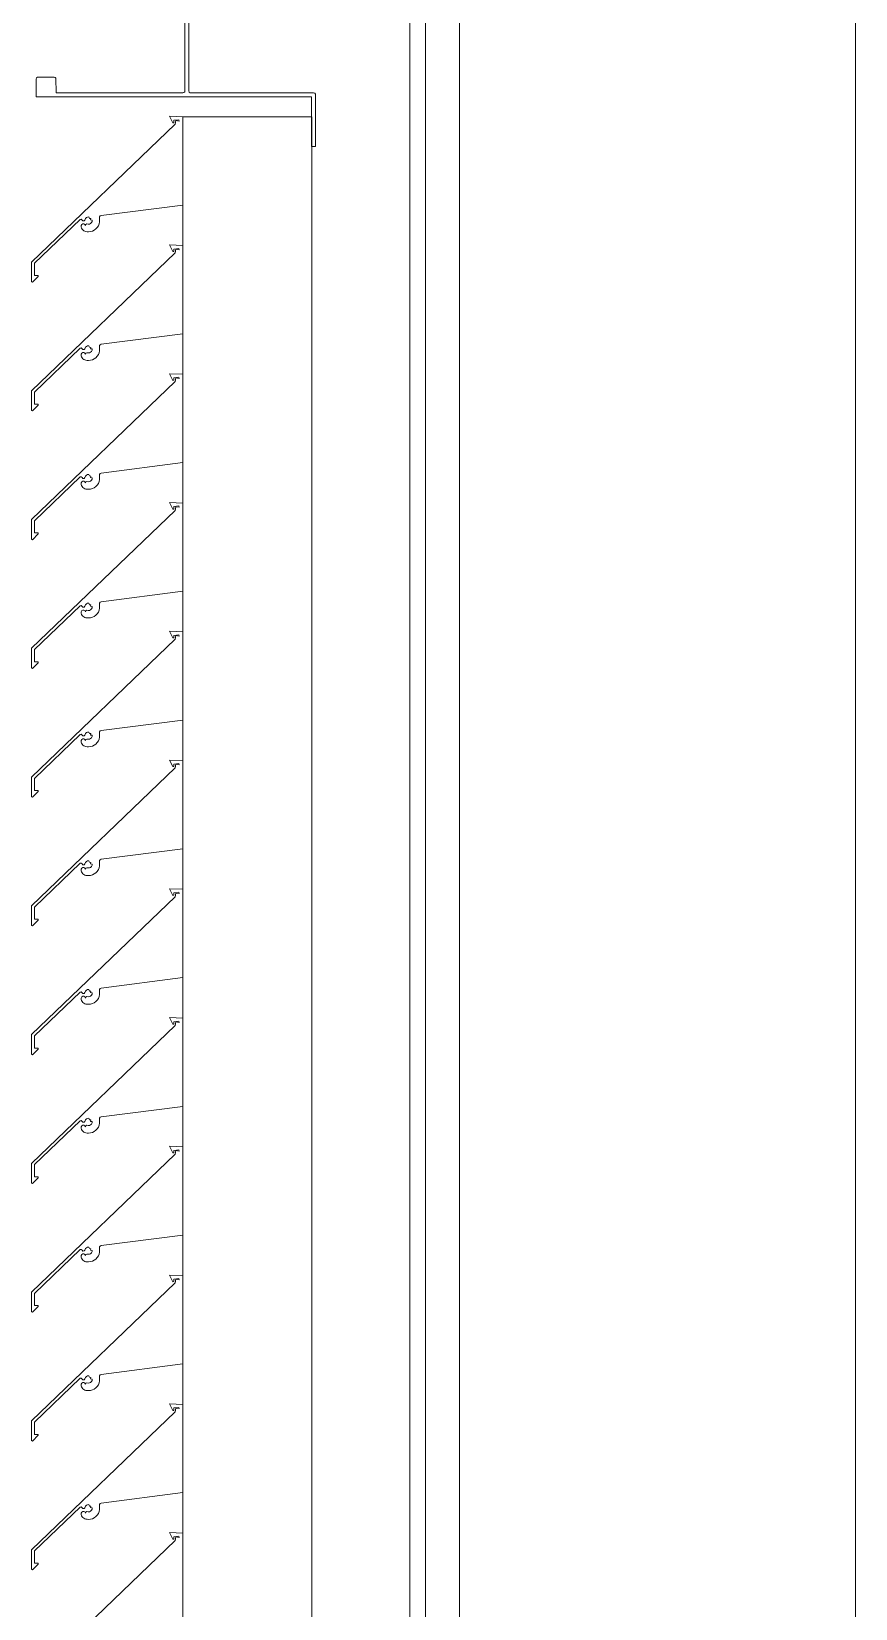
# Model space of a CAD drawing. Header units: millimetres. Extents: x -220592 to 404889, y -217665 to 38245.
# Drawn here: x 7742.18 to 7746.34, y -48050.48 to -48042.52 of the extents above; entities that cross this region are included whole.
import ezdxf

# ---------------------------------------------------------------- set-up
doc = ezdxf.new("R2010")
doc.units = ezdxf.units.MM
doc.linetypes.add('XKITLINE00', pattern=[0])
doc.layers.add('Part', color=7, linetype='Continuous', lineweight=0)

# ---------------------------------------------------------------- blocks, each defined once
blk = doc.blocks.new('*A15047')
at = {"layer": 'Part', "color": 7, "linetype": 'XKITLINE00', "lineweight": 0}
for p, q in [((8.69, 356.643483), (8.69, 102.780027)), ((6.69, 102.780027), (6.69, 273.099959))]:
    blk.add_line(p, q, dxfattribs=at)
blk = doc.blocks.new('*A15350')
at = {"layer": 'Part', "color": 7, "linetype": 'XKITLINE00', "lineweight": 0}
for p, q in [((6.439864, 181.65), (6.439864, 154.15)), ((6.519864, 154.15), (6.519864, 181.65))]:
    blk.add_line(p, q, dxfattribs=at)
blk = doc.blocks.new('*A15428')
at = {"layer": 'Part', "color": 7, "linetype": 'XKITLINE00', "lineweight": 0}
for p, q in [((5.294582, 167.26533), (5.227201, 167.26794)), ((5.227201, 167.26794), (5.242736, 167.234453)), ((5.247859, 167.234865), (5.247988, 167.247056)), ((5.247988, 167.247056), (5.272971, 167.250196)), ((5.257991, 167.246527), (5.255094, 167.227984)), ((5.275007, 167.243623), (5.257991, 167.246527)), ((5.272971, 167.250196), (5.275007, 167.243623)), ((5.255094, 167.227984), (4.529972, 166.531738)), ((5.242736, 167.234453), (5.247859, 167.234865)), ((4.875813, 166.764428), (4.880888, 166.766618)), ((4.880888, 166.766618), (5.294696, 166.819622)), ((4.545007, 166.525371), (4.776023, 166.746774)), ((4.776023, 166.746774), (4.781182, 166.747866)), ((4.78333, 166.721956), (4.78069, 166.716482)), ((4.78069, 166.716482), (4.781186, 166.708712)), ((4.781182, 166.747866), (4.784837, 166.743239)), ((4.781186, 166.708712), (4.782921, 166.703216)), ((4.782921, 166.703216), (4.785675, 166.698153)), ((4.788474, 166.725193), (4.78333, 166.721956)), ((4.784837, 166.743239), (4.789301, 166.739385)), ((4.785675, 166.698153), (4.789347, 166.69371)), ((4.794552, 166.725205), (4.788474, 166.725193)), ((4.789301, 166.739385), (4.795195, 166.739591)), ((4.789347, 166.69371), (4.7938, 166.690052)), ((4.7938, 166.690052), (4.79887, 166.687312)), ((4.799708, 166.721987), (4.794552, 166.725205)), ((4.795195, 166.739591), (4.799378, 166.743748)), ((4.79887, 166.687312), (4.804371, 166.685593)), ((4.799378, 166.743748), (4.802492, 166.751322)), ((4.80265, 166.716515), (4.799708, 166.721987)), ((4.802492, 166.751322), (4.807159, 166.756108)), ((4.80468, 166.721496), (4.80265, 166.716515)), ((4.809491, 166.723903), (4.80468, 166.721496)), ((4.807159, 166.756108), (4.813235, 166.758898)), ((4.815409, 166.722998), (4.809491, 166.723903)), ((4.813235, 166.758898), (4.819907, 166.75932)), ((4.821909, 166.723342), (4.815409, 166.722998)), ((4.819907, 166.75932), (4.822229, 166.75193)), ((4.827877, 166.72594), (4.821909, 166.723342)), ((4.822229, 166.75193), (4.829394, 166.750986)), ((4.827111, 166.685644), (4.837012, 166.688267)), ((4.832559, 166.730462), (4.827877, 166.72594)), ((4.829394, 166.750986), (4.828225, 166.743926)), ((4.828225, 166.743926), (4.83593, 166.74282)), ((4.835361, 166.736336), (4.832559, 166.730462)), ((4.83593, 166.74282), (4.835361, 166.736336)), ((4.837012, 166.688267), (4.846275, 166.69264)), ((4.846275, 166.69264), (4.854591, 166.698618)), ((4.854591, 166.698618), (4.861687, 166.706005)), ((4.861687, 166.706005), (4.867327, 166.714555)), ((4.867327, 166.714555), (4.871325, 166.723985)), ((4.871325, 166.723985), (4.873548, 166.733984)), ((4.872437, 166.754354), (4.872676, 166.759876)), ((4.873923, 166.74422), (4.872437, 166.754354)), ((4.872676, 166.759876), (4.875813, 166.764428)), ((4.873548, 166.733984), (4.873923, 166.74422)), ((4.804371, 166.685593), (4.810099, 166.684957)), ((4.810099, 166.684957), (4.816898, 166.684859)), ((4.816898, 166.684859), (4.827111, 166.685644)), ((4.529972, 166.531738), (4.530525, 166.432587)), ((4.535206, 166.430119), (4.563855, 166.459007)), ((4.54535, 166.464025), (4.545007, 166.525371)), ((4.56277, 166.463928), (4.54535, 166.464025)), ((4.563855, 166.459007), (4.56277, 166.463928)), ((4.530525, 166.432587), (4.535206, 166.430119))]:
    blk.add_line(p, q, dxfattribs=at)
blk = doc.blocks.new('*A15429')
at = {"layer": 'Part', "color": 7, "linetype": 'XKITLINE00', "lineweight": 0}
for p, q in [((5.944368, 168.365225), (5.944412, 168.615225)), ((5.944412, 168.615225), (5.964412, 168.615222)), ((5.964412, 168.615222), (5.964367, 168.355222)), ((4.555113, 168.271641), (4.554368, 168.365468)), ((4.554368, 168.365468), (5.944368, 168.365225)), ((4.654365, 168.34545), (4.654353, 168.27545)), ((5.298192, 168.344577), (4.654365, 168.34545)), ((5.302679, 168.340893), (5.298192, 168.344577)), ((5.304363, 168.335337), (5.302679, 168.340893)), ((5.303437, 167.39151), (5.304363, 168.335337)), ((5.324363, 168.335333), (5.324199, 167.395333)), ((5.325125, 168.33916), (5.324363, 168.335333)), ((5.328809, 168.343647), (5.325125, 168.33916)), ((5.334365, 168.345332), (5.328809, 168.343647)), ((5.958192, 168.345984), (5.334365, 168.345332)), ((5.96268, 168.349666), (5.958192, 168.345984)), ((5.964367, 168.355222), (5.96268, 168.349666)), ((4.558796, 168.267152), (4.555113, 168.271641)), ((4.564351, 168.265466), (4.558796, 168.267152)), ((4.648178, 168.266213), (4.564351, 168.265466)), ((4.652666, 168.269895), (4.648178, 168.266213)), ((4.654353, 168.27545), (4.652666, 168.269895)), ((4.554194, 167.365468), (4.55421, 167.455468)), ((4.55421, 167.455468), (4.555896, 167.461023)), ((4.555896, 167.461023), (4.560384, 167.464706)), ((4.560384, 167.464706), (4.644211, 167.465452)), ((4.644211, 167.465452), (4.649767, 167.463766)), ((4.649767, 167.463766), (4.653449, 167.459277)), ((4.653449, 167.459277), (4.654197, 167.38545)), ((5.944194, 167.365225), (4.554194, 167.365468)), ((4.654197, 167.38545), (5.294197, 167.385339)), ((5.294197, 167.385339), (5.299753, 167.387023)), ((5.299753, 167.387023), (5.303437, 167.39151)), ((5.324199, 167.395333), (5.325883, 167.389777)), ((5.325883, 167.389777), (5.330371, 167.386094)), ((5.330371, 167.386094), (5.954197, 167.385223)), ((5.94415, 167.115225), (5.944194, 167.365225)), ((5.954197, 167.385223), (5.959753, 167.383537)), ((5.959753, 167.383537), (5.963435, 167.379049)), ((5.963435, 167.379049), (5.96415, 167.115222)), ((5.96415, 167.115222), (5.94415, 167.115225))]:
    blk.add_line(p, q, dxfattribs=at)
blk = doc.blocks.new('*A15433')
at = {"layer": 'Part', "color": 7, "linetype": 'XKITLINE00', "lineweight": 0}
for p, q in [((5.294696, 167.26533), (5.944696, 167.26533)), ((5.294696, 167.26533), (5.294696, 153.465444)), ((5.944696, 167.26533), (5.944696, 153.465444)), ((5.294696, 153.465444), (5.944696, 153.465444))]:
    blk.add_line(p, q, dxfattribs=at)
blk = doc.blocks.new('*A15434')
at = {"layer": 'Part', "color": 7, "linetype": 'XKITLINE00', "lineweight": 0}
for p, q in [((5.294696, 166.615326), (5.227201, 166.61794)), ((5.227201, 166.61794), (5.242736, 166.584453)), ((5.255094, 166.577984), (4.529972, 165.881738)), ((5.242736, 166.584453), (5.247859, 166.584865)), ((5.247859, 166.584865), (5.247988, 166.597056)), ((5.247988, 166.597056), (5.272971, 166.600196)), ((5.257991, 166.596527), (5.255094, 166.577984)), ((5.275007, 166.593623), (5.257991, 166.596527)), ((5.272971, 166.600196), (5.275007, 166.593623)), ((4.880888, 166.116618), (5.294696, 166.169622)), ((4.545007, 165.875371), (4.776023, 166.096774)), ((4.776023, 166.096774), (4.781182, 166.097866)), ((4.78333, 166.071956), (4.78069, 166.066482)), ((4.78069, 166.066482), (4.781186, 166.058712)), ((4.781182, 166.097866), (4.784837, 166.093239)), ((4.781186, 166.058712), (4.782921, 166.053216)), ((4.782921, 166.053216), (4.785675, 166.048153)), ((4.788474, 166.075193), (4.78333, 166.071956)), ((4.784837, 166.093239), (4.789301, 166.089385)), ((4.794552, 166.075205), (4.788474, 166.075193)), ((4.789301, 166.089385), (4.795195, 166.089591)), ((4.799708, 166.071987), (4.794552, 166.075205)), ((4.795195, 166.089591), (4.799378, 166.093748)), ((4.799378, 166.093748), (4.802492, 166.101322)), ((4.80265, 166.066515), (4.799708, 166.071987)), ((4.802492, 166.101322), (4.807159, 166.106108)), ((4.80468, 166.071496), (4.80265, 166.066515)), ((4.809491, 166.073903), (4.80468, 166.071496)), ((4.807159, 166.106108), (4.813235, 166.108898)), ((4.815409, 166.072998), (4.809491, 166.073903)), ((4.813235, 166.108898), (4.819907, 166.10932)), ((4.821909, 166.073342), (4.815409, 166.072998)), ((4.819907, 166.10932), (4.822229, 166.10193)), ((4.827877, 166.07594), (4.821909, 166.073342)), ((4.822229, 166.10193), (4.829394, 166.100986)), ((4.832559, 166.080462), (4.827877, 166.07594)), ((4.829394, 166.100986), (4.828225, 166.093926)), ((4.828225, 166.093926), (4.83593, 166.09282)), ((4.835361, 166.086336), (4.832559, 166.080462)), ((4.83593, 166.09282), (4.835361, 166.086336)), ((4.854591, 166.048618), (4.861687, 166.056005)), ((4.861687, 166.056005), (4.867327, 166.064555)), ((4.867327, 166.064555), (4.871325, 166.073985)), ((4.871325, 166.073985), (4.873548, 166.083984)), ((4.872437, 166.104354), (4.872676, 166.109876)), ((4.873923, 166.09422), (4.872437, 166.104354)), ((4.872676, 166.109876), (4.875813, 166.114428)), ((4.873548, 166.083984), (4.873923, 166.09422)), ((4.875813, 166.114428), (4.880888, 166.116618)), ((4.785675, 166.048153), (4.789347, 166.04371)), ((4.789347, 166.04371), (4.7938, 166.040052)), ((4.7938, 166.040052), (4.79887, 166.037312)), ((4.79887, 166.037312), (4.804371, 166.035593)), ((4.804371, 166.035593), (4.810099, 166.034957)), ((4.810099, 166.034957), (4.816898, 166.034859)), ((4.816898, 166.034859), (4.827111, 166.035644)), ((4.827111, 166.035644), (4.837012, 166.038267)), ((4.837012, 166.038267), (4.846275, 166.04264)), ((4.846275, 166.04264), (4.854591, 166.048618)), ((4.529972, 165.881738), (4.530525, 165.782587)), ((4.54535, 165.814025), (4.545007, 165.875371)), ((4.56277, 165.813928), (4.54535, 165.814025)), ((4.563855, 165.809007), (4.56277, 165.813928)), ((4.530525, 165.782587), (4.535206, 165.780119)), ((4.535206, 165.780119), (4.563855, 165.809007))]:
    blk.add_line(p, q, dxfattribs=at)
blk = doc.blocks.new('*A15435')
at = {"layer": 'Part', "color": 7, "linetype": 'XKITLINE00', "lineweight": 0}
for p, q in [((5.255094, 165.927984), (4.529972, 165.231738)), ((5.294696, 165.965326), (5.227201, 165.96794)), ((5.227201, 165.96794), (5.242736, 165.934453)), ((5.242736, 165.934453), (5.247859, 165.934865)), ((5.247859, 165.934865), (5.247988, 165.947056)), ((5.247988, 165.947056), (5.272971, 165.950196)), ((5.257991, 165.946527), (5.255094, 165.927984)), ((5.275007, 165.943623), (5.257991, 165.946527)), ((5.272971, 165.950196), (5.275007, 165.943623)), ((4.880888, 165.466618), (5.294696, 165.519622)), ((4.545007, 165.225371), (4.776023, 165.446774)), ((4.776023, 165.446774), (4.781182, 165.447866)), ((4.78333, 165.421956), (4.78069, 165.416482)), ((4.78069, 165.416482), (4.781186, 165.408712)), ((4.781182, 165.447866), (4.784837, 165.443239)), ((4.788474, 165.425193), (4.78333, 165.421956)), ((4.784837, 165.443239), (4.789301, 165.439385)), ((4.794552, 165.425205), (4.788474, 165.425193)), ((4.789301, 165.439385), (4.795195, 165.439591)), ((4.799708, 165.421987), (4.794552, 165.425205)), ((4.795195, 165.439591), (4.799378, 165.443748)), ((4.799378, 165.443748), (4.802492, 165.451322)), ((4.80265, 165.416515), (4.799708, 165.421987)), ((4.802492, 165.451322), (4.807159, 165.456108)), ((4.80468, 165.421496), (4.80265, 165.416515)), ((4.809491, 165.423903), (4.80468, 165.421496)), ((4.807159, 165.456108), (4.813235, 165.458898)), ((4.815409, 165.422998), (4.809491, 165.423903)), ((4.813235, 165.458898), (4.819907, 165.45932)), ((4.821909, 165.423342), (4.815409, 165.422998)), ((4.819907, 165.45932), (4.822229, 165.45193)), ((4.827877, 165.42594), (4.821909, 165.423342)), ((4.822229, 165.45193), (4.829394, 165.450986)), ((4.832559, 165.430462), (4.827877, 165.42594)), ((4.829394, 165.450986), (4.828225, 165.443926)), ((4.828225, 165.443926), (4.83593, 165.44282)), ((4.835361, 165.436336), (4.832559, 165.430462)), ((4.83593, 165.44282), (4.835361, 165.436336)), ((4.861687, 165.406005), (4.867327, 165.414555)), ((4.867327, 165.414555), (4.871325, 165.423985)), ((4.871325, 165.423985), (4.873548, 165.433984)), ((4.872437, 165.454354), (4.872676, 165.459876)), ((4.873923, 165.44422), (4.872437, 165.454354)), ((4.872676, 165.459876), (4.875813, 165.464428)), ((4.873548, 165.433984), (4.873923, 165.44422)), ((4.875813, 165.464428), (4.880888, 165.466618)), ((4.781186, 165.408712), (4.782921, 165.403216)), ((4.782921, 165.403216), (4.785675, 165.398153)), ((4.785675, 165.398153), (4.789347, 165.39371)), ((4.789347, 165.39371), (4.7938, 165.390052)), ((4.7938, 165.390052), (4.79887, 165.387312)), ((4.79887, 165.387312), (4.804371, 165.385593)), ((4.804371, 165.385593), (4.810099, 165.384957)), ((4.810099, 165.384957), (4.816898, 165.384859)), ((4.816898, 165.384859), (4.827111, 165.385644)), ((4.827111, 165.385644), (4.837012, 165.388267)), ((4.837012, 165.388267), (4.846275, 165.39264)), ((4.846275, 165.39264), (4.854591, 165.398618)), ((4.854591, 165.398618), (4.861687, 165.406005)), ((4.529972, 165.231738), (4.530525, 165.132587)), ((4.54535, 165.164025), (4.545007, 165.225371)), ((4.530525, 165.132587), (4.535206, 165.130119)), ((4.535206, 165.130119), (4.563855, 165.159007)), ((4.56277, 165.163928), (4.54535, 165.164025)), ((4.563855, 165.159007), (4.56277, 165.163928))]:
    blk.add_line(p, q, dxfattribs=at)
blk = doc.blocks.new('*A15436')
at = {"layer": 'Part', "color": 7, "linetype": 'XKITLINE00', "lineweight": 0}
for p, q in [((5.255094, 165.277984), (4.529972, 164.581738)), ((5.294696, 165.315326), (5.227201, 165.31794)), ((5.227201, 165.31794), (5.242736, 165.284453)), ((5.242736, 165.284453), (5.247859, 165.284865)), ((5.247859, 165.284865), (5.247988, 165.297056)), ((5.247988, 165.297056), (5.272971, 165.300196)), ((5.257991, 165.296527), (5.255094, 165.277984)), ((5.275007, 165.293623), (5.257991, 165.296527)), ((5.272971, 165.300196), (5.275007, 165.293623)), ((4.880888, 164.816618), (5.294696, 164.869622)), ((4.545007, 164.575371), (4.776023, 164.796774)), ((4.776023, 164.796774), (4.781182, 164.797866)), ((4.781182, 164.797866), (4.784837, 164.793239)), ((4.784837, 164.793239), (4.789301, 164.789385)), ((4.789301, 164.789385), (4.795195, 164.789591)), ((4.795195, 164.789591), (4.799378, 164.793748)), ((4.799378, 164.793748), (4.802492, 164.801322)), ((4.802492, 164.801322), (4.807159, 164.806108)), ((4.807159, 164.806108), (4.813235, 164.808898)), ((4.813235, 164.808898), (4.819907, 164.80932)), ((4.819907, 164.80932), (4.822229, 164.80193)), ((4.822229, 164.80193), (4.829394, 164.800986)), ((4.832559, 164.780462), (4.827877, 164.77594)), ((4.829394, 164.800986), (4.828225, 164.793926)), ((4.828225, 164.793926), (4.83593, 164.79282)), ((4.835361, 164.786336), (4.832559, 164.780462)), ((4.83593, 164.79282), (4.835361, 164.786336)), ((4.871325, 164.773985), (4.873548, 164.783984)), ((4.872437, 164.804354), (4.872676, 164.809876)), ((4.873923, 164.79422), (4.872437, 164.804354)), ((4.872676, 164.809876), (4.875813, 164.814428)), ((4.873548, 164.783984), (4.873923, 164.79422)), ((4.875813, 164.814428), (4.880888, 164.816618)), ((4.78333, 164.771956), (4.78069, 164.766482)), ((4.78069, 164.766482), (4.781186, 164.758712)), ((4.781186, 164.758712), (4.782921, 164.753216)), ((4.782921, 164.753216), (4.785675, 164.748153)), ((4.788474, 164.775193), (4.78333, 164.771956)), ((4.785675, 164.748153), (4.789347, 164.74371)), ((4.794552, 164.775205), (4.788474, 164.775193)), ((4.789347, 164.74371), (4.7938, 164.740052)), ((4.7938, 164.740052), (4.79887, 164.737312)), ((4.799708, 164.771987), (4.794552, 164.775205)), ((4.79887, 164.737312), (4.804371, 164.735593)), ((4.80265, 164.766515), (4.799708, 164.771987)), ((4.80468, 164.771496), (4.80265, 164.766515)), ((4.804371, 164.735593), (4.810099, 164.734957)), ((4.809491, 164.773903), (4.80468, 164.771496)), ((4.815409, 164.772998), (4.809491, 164.773903)), ((4.810099, 164.734957), (4.816898, 164.734859)), ((4.821909, 164.773342), (4.815409, 164.772998)), ((4.816898, 164.734859), (4.827111, 164.735644)), ((4.827877, 164.77594), (4.821909, 164.773342)), ((4.827111, 164.735644), (4.837012, 164.738267)), ((4.837012, 164.738267), (4.846275, 164.74264)), ((4.846275, 164.74264), (4.854591, 164.748618)), ((4.854591, 164.748618), (4.861687, 164.756005)), ((4.861687, 164.756005), (4.867327, 164.764555)), ((4.867327, 164.764555), (4.871325, 164.773985)), ((4.529972, 164.581738), (4.530525, 164.482587)), ((4.54535, 164.514025), (4.545007, 164.575371)), ((4.530525, 164.482587), (4.535206, 164.480119)), ((4.535206, 164.480119), (4.563855, 164.509007)), ((4.56277, 164.513928), (4.54535, 164.514025)), ((4.563855, 164.509007), (4.56277, 164.513928))]:
    blk.add_line(p, q, dxfattribs=at)
blk = doc.blocks.new('*A15437')
at = {"layer": 'Part', "color": 7, "linetype": 'XKITLINE00', "lineweight": 0}
for p, q in [((5.255094, 164.627984), (4.529972, 163.931738)), ((5.294696, 164.665326), (5.227201, 164.66794)), ((5.227201, 164.66794), (5.242736, 164.634453)), ((5.242736, 164.634453), (5.247859, 164.634865)), ((5.247859, 164.634865), (5.247988, 164.647056)), ((5.247988, 164.647056), (5.272971, 164.650196)), ((5.257991, 164.646527), (5.255094, 164.627984)), ((5.275007, 164.643623), (5.257991, 164.646527)), ((5.272971, 164.650196), (5.275007, 164.643623)), ((4.880888, 164.166618), (5.294696, 164.219622)), ((4.545007, 163.925371), (4.776023, 164.146774)), ((4.776023, 164.146774), (4.781182, 164.147866)), ((4.781182, 164.147866), (4.784837, 164.143239)), ((4.784837, 164.143239), (4.789301, 164.139385)), ((4.789301, 164.139385), (4.795195, 164.139591)), ((4.795195, 164.139591), (4.799378, 164.143748)), ((4.799378, 164.143748), (4.802492, 164.151322)), ((4.802492, 164.151322), (4.807159, 164.156108)), ((4.807159, 164.156108), (4.813235, 164.158898)), ((4.813235, 164.158898), (4.819907, 164.15932)), ((4.819907, 164.15932), (4.822229, 164.15193)), ((4.822229, 164.15193), (4.829394, 164.150986)), ((4.829394, 164.150986), (4.828225, 164.143926)), ((4.828225, 164.143926), (4.83593, 164.14282)), ((4.83593, 164.14282), (4.835361, 164.136336)), ((4.872437, 164.154354), (4.872676, 164.159876)), ((4.873923, 164.14422), (4.872437, 164.154354)), ((4.872676, 164.159876), (4.875813, 164.164428)), ((4.873548, 164.133984), (4.873923, 164.14422)), ((4.875813, 164.164428), (4.880888, 164.166618)), ((4.78333, 164.121956), (4.78069, 164.116482)), ((4.78069, 164.116482), (4.781186, 164.108712)), ((4.781186, 164.108712), (4.782921, 164.103216)), ((4.782921, 164.103216), (4.785675, 164.098153)), ((4.788474, 164.125193), (4.78333, 164.121956)), ((4.785675, 164.098153), (4.789347, 164.09371)), ((4.794552, 164.125205), (4.788474, 164.125193)), ((4.789347, 164.09371), (4.7938, 164.090052)), ((4.7938, 164.090052), (4.79887, 164.087312)), ((4.799708, 164.121987), (4.794552, 164.125205)), ((4.79887, 164.087312), (4.804371, 164.085593)), ((4.80265, 164.116515), (4.799708, 164.121987)), ((4.80468, 164.121496), (4.80265, 164.116515)), ((4.804371, 164.085593), (4.810099, 164.084957)), ((4.809491, 164.123903), (4.80468, 164.121496)), ((4.815409, 164.122998), (4.809491, 164.123903)), ((4.810099, 164.084957), (4.816898, 164.084859)), ((4.821909, 164.123342), (4.815409, 164.122998)), ((4.816898, 164.084859), (4.827111, 164.085644)), ((4.827877, 164.12594), (4.821909, 164.123342)), ((4.827111, 164.085644), (4.837012, 164.088267)), ((4.832559, 164.130462), (4.827877, 164.12594)), ((4.835361, 164.136336), (4.832559, 164.130462)), ((4.837012, 164.088267), (4.846275, 164.09264)), ((4.846275, 164.09264), (4.854591, 164.098618)), ((4.854591, 164.098618), (4.861687, 164.106005)), ((4.861687, 164.106005), (4.867327, 164.114555)), ((4.867327, 164.114555), (4.871325, 164.123985)), ((4.871325, 164.123985), (4.873548, 164.133984)), ((4.529972, 163.931738), (4.530525, 163.832587)), ((4.54535, 163.864025), (4.545007, 163.925371)), ((4.530525, 163.832587), (4.535206, 163.830119)), ((4.535206, 163.830119), (4.563855, 163.859007)), ((4.56277, 163.863928), (4.54535, 163.864025)), ((4.563855, 163.859007), (4.56277, 163.863928))]:
    blk.add_line(p, q, dxfattribs=at)
blk = doc.blocks.new('*A15438')
at = {"layer": 'Part', "color": 7, "linetype": 'XKITLINE00', "lineweight": 0}
for p, q in [((5.294696, 164.015326), (5.227201, 164.01794)), ((5.227201, 164.01794), (5.242736, 163.984453)), ((5.242736, 163.984453), (5.247859, 163.984865)), ((5.247859, 163.984865), (5.247988, 163.997056)), ((5.247988, 163.997056), (5.272971, 164.000196)), ((5.257991, 163.996527), (5.255094, 163.977984)), ((5.275007, 163.993623), (5.257991, 163.996527)), ((5.272971, 164.000196), (5.275007, 163.993623)), ((5.255094, 163.977984), (4.529972, 163.281738)), ((4.802492, 163.501322), (4.807159, 163.506108)), ((4.807159, 163.506108), (4.813235, 163.508898)), ((4.813235, 163.508898), (4.819907, 163.50932)), ((4.819907, 163.50932), (4.822229, 163.50193)), ((4.872437, 163.504354), (4.872676, 163.509876)), ((4.873923, 163.49422), (4.872437, 163.504354)), ((4.872676, 163.509876), (4.875813, 163.514428)), ((4.875813, 163.514428), (4.880888, 163.516618)), ((4.880888, 163.516618), (5.294696, 163.569622)), ((4.545007, 163.275371), (4.776023, 163.496774)), ((4.776023, 163.496774), (4.781182, 163.497866)), ((4.78333, 163.471956), (4.78069, 163.466482)), ((4.78069, 163.466482), (4.781186, 163.458712)), ((4.781182, 163.497866), (4.784837, 163.493239)), ((4.781186, 163.458712), (4.782921, 163.453216)), ((4.782921, 163.453216), (4.785675, 163.448153)), ((4.788474, 163.475193), (4.78333, 163.471956)), ((4.784837, 163.493239), (4.789301, 163.489385)), ((4.785675, 163.448153), (4.789347, 163.44371)), ((4.794552, 163.475205), (4.788474, 163.475193)), ((4.789301, 163.489385), (4.795195, 163.489591)), ((4.789347, 163.44371), (4.7938, 163.440052)), ((4.7938, 163.440052), (4.79887, 163.437312)), ((4.799708, 163.471987), (4.794552, 163.475205)), ((4.795195, 163.489591), (4.799378, 163.493748)), ((4.79887, 163.437312), (4.804371, 163.435593)), ((4.799378, 163.493748), (4.802492, 163.501322)), ((4.80265, 163.466515), (4.799708, 163.471987)), ((4.80468, 163.471496), (4.80265, 163.466515)), ((4.804371, 163.435593), (4.810099, 163.434957)), ((4.809491, 163.473903), (4.80468, 163.471496)), ((4.815409, 163.472998), (4.809491, 163.473903)), ((4.810099, 163.434957), (4.816898, 163.434859)), ((4.821909, 163.473342), (4.815409, 163.472998)), ((4.816898, 163.434859), (4.827111, 163.435644)), ((4.827877, 163.47594), (4.821909, 163.473342)), ((4.822229, 163.50193), (4.829394, 163.500986)), ((4.827111, 163.435644), (4.837012, 163.438267)), ((4.832559, 163.480462), (4.827877, 163.47594)), ((4.829394, 163.500986), (4.828225, 163.493926)), ((4.828225, 163.493926), (4.83593, 163.49282)), ((4.835361, 163.486336), (4.832559, 163.480462)), ((4.83593, 163.49282), (4.835361, 163.486336)), ((4.837012, 163.438267), (4.846275, 163.44264)), ((4.846275, 163.44264), (4.854591, 163.448618)), ((4.854591, 163.448618), (4.861687, 163.456005)), ((4.861687, 163.456005), (4.867327, 163.464555)), ((4.867327, 163.464555), (4.871325, 163.473985)), ((4.871325, 163.473985), (4.873548, 163.483984)), ((4.873548, 163.483984), (4.873923, 163.49422)), ((4.529972, 163.281738), (4.530525, 163.182587)), ((4.54535, 163.214025), (4.545007, 163.275371)), ((4.535206, 163.180119), (4.563855, 163.209007)), ((4.56277, 163.213928), (4.54535, 163.214025)), ((4.563855, 163.209007), (4.56277, 163.213928)), ((4.530525, 163.182587), (4.535206, 163.180119))]:
    blk.add_line(p, q, dxfattribs=at)
blk = doc.blocks.new('*A15439')
at = {"layer": 'Part', "color": 7, "linetype": 'XKITLINE00', "lineweight": 0}
for p, q in [((5.294696, 163.365326), (5.227201, 163.36794)), ((5.227201, 163.36794), (5.242736, 163.334453)), ((5.247859, 163.334865), (5.247988, 163.347056)), ((5.247988, 163.347056), (5.272971, 163.350196)), ((5.257991, 163.346527), (5.255094, 163.327984)), ((5.275007, 163.343623), (5.257991, 163.346527)), ((5.272971, 163.350196), (5.275007, 163.343623)), ((5.255094, 163.327984), (4.529972, 162.631738)), ((5.242736, 163.334453), (5.247859, 163.334865)), ((4.875813, 162.864428), (4.880888, 162.866618)), ((4.880888, 162.866618), (5.294696, 162.919622)), ((4.545007, 162.625371), (4.776023, 162.846774)), ((4.776023, 162.846774), (4.781182, 162.847866)), ((4.78333, 162.821956), (4.78069, 162.816482)), ((4.78069, 162.816482), (4.781186, 162.808712)), ((4.781182, 162.847866), (4.784837, 162.843239)), ((4.781186, 162.808712), (4.782921, 162.803216)), ((4.782921, 162.803216), (4.785675, 162.798153)), ((4.788474, 162.825193), (4.78333, 162.821956)), ((4.784837, 162.843239), (4.789301, 162.839385)), ((4.785675, 162.798153), (4.789347, 162.79371)), ((4.794552, 162.825205), (4.788474, 162.825193)), ((4.789301, 162.839385), (4.795195, 162.839591)), ((4.789347, 162.79371), (4.7938, 162.790052)), ((4.7938, 162.790052), (4.79887, 162.787312)), ((4.799708, 162.821987), (4.794552, 162.825205)), ((4.795195, 162.839591), (4.799378, 162.843748)), ((4.79887, 162.787312), (4.804371, 162.785593)), ((4.799378, 162.843748), (4.802492, 162.851322)), ((4.80265, 162.816515), (4.799708, 162.821987)), ((4.802492, 162.851322), (4.807159, 162.856108)), ((4.80468, 162.821496), (4.80265, 162.816515)), ((4.809491, 162.823903), (4.80468, 162.821496)), ((4.807159, 162.856108), (4.813235, 162.858898)), ((4.815409, 162.822998), (4.809491, 162.823903)), ((4.813235, 162.858898), (4.819907, 162.85932)), ((4.821909, 162.823342), (4.815409, 162.822998)), ((4.819907, 162.85932), (4.822229, 162.85193)), ((4.827877, 162.82594), (4.821909, 162.823342)), ((4.822229, 162.85193), (4.829394, 162.850986)), ((4.827111, 162.785644), (4.837012, 162.788267)), ((4.832559, 162.830462), (4.827877, 162.82594)), ((4.829394, 162.850986), (4.828225, 162.843926)), ((4.828225, 162.843926), (4.83593, 162.84282)), ((4.835361, 162.836336), (4.832559, 162.830462)), ((4.83593, 162.84282), (4.835361, 162.836336)), ((4.837012, 162.788267), (4.846275, 162.79264)), ((4.846275, 162.79264), (4.854591, 162.798618)), ((4.854591, 162.798618), (4.861687, 162.806005)), ((4.861687, 162.806005), (4.867327, 162.814555)), ((4.867327, 162.814555), (4.871325, 162.823985)), ((4.871325, 162.823985), (4.873548, 162.833984)), ((4.872437, 162.854354), (4.872676, 162.859876)), ((4.873923, 162.84422), (4.872437, 162.854354)), ((4.872676, 162.859876), (4.875813, 162.864428)), ((4.873548, 162.833984), (4.873923, 162.84422)), ((4.804371, 162.785593), (4.810099, 162.784957)), ((4.810099, 162.784957), (4.816898, 162.784859)), ((4.816898, 162.784859), (4.827111, 162.785644)), ((4.529972, 162.631738), (4.530525, 162.532587)), ((4.535206, 162.530119), (4.563855, 162.559007)), ((4.54535, 162.564025), (4.545007, 162.625371)), ((4.56277, 162.563928), (4.54535, 162.564025)), ((4.563855, 162.559007), (4.56277, 162.563928)), ((4.530525, 162.532587), (4.535206, 162.530119))]:
    blk.add_line(p, q, dxfattribs=at)
blk = doc.blocks.new('*A15440')
at = {"layer": 'Part', "color": 7, "linetype": 'XKITLINE00', "lineweight": 0}
for p, q in [((5.294696, 162.715326), (5.227201, 162.71794)), ((5.227201, 162.71794), (5.242736, 162.684453)), ((5.255094, 162.677984), (4.529972, 161.981738)), ((5.242736, 162.684453), (5.247859, 162.684865)), ((5.247859, 162.684865), (5.247988, 162.697056)), ((5.247988, 162.697056), (5.272971, 162.700196)), ((5.257991, 162.696527), (5.255094, 162.677984)), ((5.275007, 162.693623), (5.257991, 162.696527)), ((5.272971, 162.700196), (5.275007, 162.693623)), ((4.880888, 162.216618), (5.294696, 162.269622)), ((4.545007, 161.975371), (4.776023, 162.196774)), ((4.776023, 162.196774), (4.781182, 162.197866)), ((4.78333, 162.171956), (4.78069, 162.166482)), ((4.78069, 162.166482), (4.781186, 162.158712)), ((4.781182, 162.197866), (4.784837, 162.193239)), ((4.781186, 162.158712), (4.782921, 162.153216)), ((4.782921, 162.153216), (4.785675, 162.148153)), ((4.788474, 162.175193), (4.78333, 162.171956)), ((4.784837, 162.193239), (4.789301, 162.189385)), ((4.794552, 162.175205), (4.788474, 162.175193)), ((4.789301, 162.189385), (4.795195, 162.189591)), ((4.799708, 162.171987), (4.794552, 162.175205)), ((4.795195, 162.189591), (4.799378, 162.193748)), ((4.799378, 162.193748), (4.802492, 162.201322)), ((4.80265, 162.166515), (4.799708, 162.171987)), ((4.802492, 162.201322), (4.807159, 162.206108)), ((4.80468, 162.171496), (4.80265, 162.166515)), ((4.809491, 162.173903), (4.80468, 162.171496)), ((4.807159, 162.206108), (4.813235, 162.208898)), ((4.815409, 162.172998), (4.809491, 162.173903)), ((4.813235, 162.208898), (4.819907, 162.20932)), ((4.821909, 162.173342), (4.815409, 162.172998)), ((4.819907, 162.20932), (4.822229, 162.20193)), ((4.827877, 162.17594), (4.821909, 162.173342)), ((4.822229, 162.20193), (4.829394, 162.200986)), ((4.832559, 162.180462), (4.827877, 162.17594)), ((4.829394, 162.200986), (4.828225, 162.193926)), ((4.828225, 162.193926), (4.83593, 162.19282)), ((4.835361, 162.186336), (4.832559, 162.180462)), ((4.83593, 162.19282), (4.835361, 162.186336)), ((4.854591, 162.148618), (4.861687, 162.156005)), ((4.861687, 162.156005), (4.867327, 162.164555)), ((4.867327, 162.164555), (4.871325, 162.173985)), ((4.871325, 162.173985), (4.873548, 162.183984)), ((4.872437, 162.204354), (4.872676, 162.209876)), ((4.873923, 162.19422), (4.872437, 162.204354)), ((4.872676, 162.209876), (4.875813, 162.214428)), ((4.873548, 162.183984), (4.873923, 162.19422)), ((4.875813, 162.214428), (4.880888, 162.216618)), ((4.785675, 162.148153), (4.789347, 162.14371)), ((4.789347, 162.14371), (4.7938, 162.140052)), ((4.7938, 162.140052), (4.79887, 162.137312)), ((4.79887, 162.137312), (4.804371, 162.135593)), ((4.804371, 162.135593), (4.810099, 162.134957)), ((4.810099, 162.134957), (4.816898, 162.134859)), ((4.816898, 162.134859), (4.827111, 162.135644)), ((4.827111, 162.135644), (4.837012, 162.138267)), ((4.837012, 162.138267), (4.846275, 162.14264)), ((4.846275, 162.14264), (4.854591, 162.148618)), ((4.529972, 161.981738), (4.530525, 161.882587)), ((4.54535, 161.914025), (4.545007, 161.975371)), ((4.56277, 161.913928), (4.54535, 161.914025)), ((4.563855, 161.909007), (4.56277, 161.913928)), ((4.530525, 161.882587), (4.535206, 161.880119)), ((4.535206, 161.880119), (4.563855, 161.909007))]:
    blk.add_line(p, q, dxfattribs=at)
blk = doc.blocks.new('*A15441')
at = {"layer": 'Part', "color": 7, "linetype": 'XKITLINE00', "lineweight": 0}
for p, q in [((5.255094, 162.027984), (4.529972, 161.331738)), ((5.294696, 162.065326), (5.227201, 162.06794)), ((5.227201, 162.06794), (5.242736, 162.034453)), ((5.242736, 162.034453), (5.247859, 162.034865)), ((5.247859, 162.034865), (5.247988, 162.047056)), ((5.247988, 162.047056), (5.272971, 162.050196)), ((5.257991, 162.046527), (5.255094, 162.027984)), ((5.275007, 162.043623), (5.257991, 162.046527)), ((5.272971, 162.050196), (5.275007, 162.043623)), ((4.880888, 161.566618), (5.294696, 161.619622)), ((4.545007, 161.325371), (4.776023, 161.546774)), ((4.776023, 161.546774), (4.781182, 161.547866)), ((4.78333, 161.521956), (4.78069, 161.516482)), ((4.78069, 161.516482), (4.781186, 161.508712)), ((4.781182, 161.547866), (4.784837, 161.543239)), ((4.788474, 161.525193), (4.78333, 161.521956)), ((4.784837, 161.543239), (4.789301, 161.539385)), ((4.794552, 161.525205), (4.788474, 161.525193)), ((4.789301, 161.539385), (4.795195, 161.539591)), ((4.799708, 161.521987), (4.794552, 161.525205)), ((4.795195, 161.539591), (4.799378, 161.543748)), ((4.799378, 161.543748), (4.802492, 161.551322)), ((4.80265, 161.516515), (4.799708, 161.521987)), ((4.802492, 161.551322), (4.807159, 161.556108)), ((4.80468, 161.521496), (4.80265, 161.516515)), ((4.809491, 161.523903), (4.80468, 161.521496)), ((4.807159, 161.556108), (4.813235, 161.558898)), ((4.815409, 161.522998), (4.809491, 161.523903)), ((4.813235, 161.558898), (4.819907, 161.55932)), ((4.821909, 161.523342), (4.815409, 161.522998)), ((4.819907, 161.55932), (4.822229, 161.55193)), ((4.827877, 161.52594), (4.821909, 161.523342)), ((4.822229, 161.55193), (4.829394, 161.550986)), ((4.832559, 161.530462), (4.827877, 161.52594)), ((4.829394, 161.550986), (4.828225, 161.543926)), ((4.828225, 161.543926), (4.83593, 161.54282)), ((4.835361, 161.536336), (4.832559, 161.530462)), ((4.83593, 161.54282), (4.835361, 161.536336)), ((4.861687, 161.506005), (4.867327, 161.514555)), ((4.867327, 161.514555), (4.871325, 161.523985)), ((4.871325, 161.523985), (4.873548, 161.533984)), ((4.872437, 161.554354), (4.872676, 161.559876)), ((4.873923, 161.54422), (4.872437, 161.554354)), ((4.872676, 161.559876), (4.875813, 161.564428)), ((4.873548, 161.533984), (4.873923, 161.54422)), ((4.875813, 161.564428), (4.880888, 161.566618)), ((4.781186, 161.508712), (4.782921, 161.503216)), ((4.782921, 161.503216), (4.785675, 161.498153)), ((4.785675, 161.498153), (4.789347, 161.49371)), ((4.789347, 161.49371), (4.7938, 161.490052)), ((4.7938, 161.490052), (4.79887, 161.487312)), ((4.79887, 161.487312), (4.804371, 161.485593)), ((4.804371, 161.485593), (4.810099, 161.484957)), ((4.810099, 161.484957), (4.816898, 161.484859)), ((4.816898, 161.484859), (4.827111, 161.485644)), ((4.827111, 161.485644), (4.837012, 161.488267)), ((4.837012, 161.488267), (4.846275, 161.49264)), ((4.846275, 161.49264), (4.854591, 161.498618)), ((4.854591, 161.498618), (4.861687, 161.506005)), ((4.529972, 161.331738), (4.530525, 161.232587)), ((4.54535, 161.264025), (4.545007, 161.325371)), ((4.530525, 161.232587), (4.535206, 161.230119)), ((4.535206, 161.230119), (4.563855, 161.259007)), ((4.56277, 161.263928), (4.54535, 161.264025)), ((4.563855, 161.259007), (4.56277, 161.263928))]:
    blk.add_line(p, q, dxfattribs=at)
blk = doc.blocks.new('*A15442')
at = {"layer": 'Part', "color": 7, "linetype": 'XKITLINE00', "lineweight": 0}
for p, q in [((5.255094, 161.377984), (4.529972, 160.681738)), ((5.294696, 161.415326), (5.227201, 161.41794)), ((5.227201, 161.41794), (5.242736, 161.384453)), ((5.242736, 161.384453), (5.247859, 161.384865)), ((5.247859, 161.384865), (5.247988, 161.397056)), ((5.247988, 161.397056), (5.272971, 161.400196)), ((5.257991, 161.396527), (5.255094, 161.377984)), ((5.275007, 161.393623), (5.257991, 161.396527)), ((5.272971, 161.400196), (5.275007, 161.393623)), ((4.880888, 160.916618), (5.294696, 160.969622)), ((4.545007, 160.675371), (4.776023, 160.896774)), ((4.776023, 160.896774), (4.781182, 160.897866)), ((4.781182, 160.897866), (4.784837, 160.893239)), ((4.784837, 160.893239), (4.789301, 160.889385)), ((4.789301, 160.889385), (4.795195, 160.889591)), ((4.795195, 160.889591), (4.799378, 160.893748)), ((4.799378, 160.893748), (4.802492, 160.901322)), ((4.802492, 160.901322), (4.807159, 160.906108)), ((4.807159, 160.906108), (4.813235, 160.908898)), ((4.813235, 160.908898), (4.819907, 160.90932)), ((4.819907, 160.90932), (4.822229, 160.90193)), ((4.827877, 160.87594), (4.821909, 160.873342)), ((4.822229, 160.90193), (4.829394, 160.900986)), ((4.832559, 160.880462), (4.827877, 160.87594)), ((4.829394, 160.900986), (4.828225, 160.893926)), ((4.828225, 160.893926), (4.83593, 160.89282)), ((4.835361, 160.886336), (4.832559, 160.880462)), ((4.83593, 160.89282), (4.835361, 160.886336)), ((4.871325, 160.873985), (4.873548, 160.883984)), ((4.872437, 160.904354), (4.872676, 160.909876)), ((4.873923, 160.89422), (4.872437, 160.904354)), ((4.872676, 160.909876), (4.875813, 160.914428)), ((4.873548, 160.883984), (4.873923, 160.89422)), ((4.875813, 160.914428), (4.880888, 160.916618)), ((4.78333, 160.871956), (4.78069, 160.866482)), ((4.78069, 160.866482), (4.781186, 160.858712)), ((4.781186, 160.858712), (4.782921, 160.853216)), ((4.782921, 160.853216), (4.785675, 160.848153)), ((4.788474, 160.875193), (4.78333, 160.871956)), ((4.785675, 160.848153), (4.789347, 160.84371)), ((4.794552, 160.875205), (4.788474, 160.875193)), ((4.789347, 160.84371), (4.7938, 160.840052)), ((4.7938, 160.840052), (4.79887, 160.837312)), ((4.799708, 160.871987), (4.794552, 160.875205)), ((4.79887, 160.837312), (4.804371, 160.835593)), ((4.80265, 160.866515), (4.799708, 160.871987)), ((4.80468, 160.871496), (4.80265, 160.866515)), ((4.804371, 160.835593), (4.810099, 160.834957)), ((4.809491, 160.873903), (4.80468, 160.871496)), ((4.815409, 160.872998), (4.809491, 160.873903)), ((4.810099, 160.834957), (4.816898, 160.834859)), ((4.821909, 160.873342), (4.815409, 160.872998)), ((4.816898, 160.834859), (4.827111, 160.835644)), ((4.827111, 160.835644), (4.837012, 160.838267)), ((4.837012, 160.838267), (4.846275, 160.84264)), ((4.846275, 160.84264), (4.854591, 160.848618)), ((4.854591, 160.848618), (4.861687, 160.856005)), ((4.861687, 160.856005), (4.867327, 160.864555)), ((4.867327, 160.864555), (4.871325, 160.873985)), ((4.529972, 160.681738), (4.530525, 160.582587)), ((4.54535, 160.614025), (4.545007, 160.675371)), ((4.530525, 160.582587), (4.535206, 160.580119)), ((4.535206, 160.580119), (4.563855, 160.609007)), ((4.56277, 160.613928), (4.54535, 160.614025)), ((4.563855, 160.609007), (4.56277, 160.613928))]:
    blk.add_line(p, q, dxfattribs=at)
blk = doc.blocks.new('*A15443')
at = {"layer": 'Part', "color": 7, "linetype": 'XKITLINE00', "lineweight": 0}
for p, q in [((5.255094, 160.727984), (4.529972, 160.031738)), ((5.294696, 160.765326), (5.227201, 160.76794)), ((5.227201, 160.76794), (5.242736, 160.734453)), ((5.242736, 160.734453), (5.247859, 160.734865)), ((5.247859, 160.734865), (5.247988, 160.747056)), ((5.247988, 160.747056), (5.272971, 160.750196)), ((5.257991, 160.746527), (5.255094, 160.727984)), ((5.275007, 160.743623), (5.257991, 160.746527)), ((5.272971, 160.750196), (5.275007, 160.743623)), ((4.880888, 160.266618), (5.294696, 160.319622)), ((4.545007, 160.025371), (4.776023, 160.246774)), ((4.776023, 160.246774), (4.781182, 160.247866)), ((4.781182, 160.247866), (4.784837, 160.243239)), ((4.784837, 160.243239), (4.789301, 160.239385)), ((4.789301, 160.239385), (4.795195, 160.239591)), ((4.795195, 160.239591), (4.799378, 160.243748)), ((4.799378, 160.243748), (4.802492, 160.251322)), ((4.802492, 160.251322), (4.807159, 160.256108)), ((4.807159, 160.256108), (4.813235, 160.258898)), ((4.813235, 160.258898), (4.819907, 160.25932)), ((4.819907, 160.25932), (4.822229, 160.25193)), ((4.822229, 160.25193), (4.829394, 160.250986)), ((4.829394, 160.250986), (4.828225, 160.243926)), ((4.828225, 160.243926), (4.83593, 160.24282)), ((4.83593, 160.24282), (4.835361, 160.236336)), ((4.872437, 160.254354), (4.872676, 160.259876)), ((4.873923, 160.24422), (4.872437, 160.254354)), ((4.872676, 160.259876), (4.875813, 160.264428)), ((4.873548, 160.233984), (4.873923, 160.24422)), ((4.875813, 160.264428), (4.880888, 160.266618)), ((4.78333, 160.221956), (4.78069, 160.216482)), ((4.78069, 160.216482), (4.781186, 160.208712)), ((4.781186, 160.208712), (4.782921, 160.203216)), ((4.782921, 160.203216), (4.785675, 160.198153)), ((4.788474, 160.225193), (4.78333, 160.221956)), ((4.785675, 160.198153), (4.789347, 160.19371)), ((4.794552, 160.225205), (4.788474, 160.225193)), ((4.789347, 160.19371), (4.7938, 160.190052)), ((4.7938, 160.190052), (4.79887, 160.187312)), ((4.799708, 160.221987), (4.794552, 160.225205)), ((4.79887, 160.187312), (4.804371, 160.185593)), ((4.80265, 160.216515), (4.799708, 160.221987)), ((4.80468, 160.221496), (4.80265, 160.216515)), ((4.804371, 160.185593), (4.810099, 160.184957)), ((4.809491, 160.223903), (4.80468, 160.221496)), ((4.815409, 160.222998), (4.809491, 160.223903)), ((4.810099, 160.184957), (4.816898, 160.184859)), ((4.821909, 160.223342), (4.815409, 160.222998)), ((4.816898, 160.184859), (4.827111, 160.185644)), ((4.827877, 160.22594), (4.821909, 160.223342)), ((4.827111, 160.185644), (4.837012, 160.188267)), ((4.832559, 160.230462), (4.827877, 160.22594)), ((4.835361, 160.236336), (4.832559, 160.230462)), ((4.837012, 160.188267), (4.846275, 160.19264)), ((4.846275, 160.19264), (4.854591, 160.198618)), ((4.854591, 160.198618), (4.861687, 160.206005)), ((4.861687, 160.206005), (4.867327, 160.214555)), ((4.867327, 160.214555), (4.871325, 160.223985)), ((4.871325, 160.223985), (4.873548, 160.233984)), ((4.529972, 160.031738), (4.530525, 159.932587)), ((4.54535, 159.964025), (4.545007, 160.025371)), ((4.530525, 159.932587), (4.535206, 159.930119)), ((4.535206, 159.930119), (4.563855, 159.959007)), ((4.56277, 159.963928), (4.54535, 159.964025)), ((4.563855, 159.959007), (4.56277, 159.963928))]:
    blk.add_line(p, q, dxfattribs=at)
blk = doc.blocks.new('*A15444')
at = {"layer": 'Part', "color": 7, "linetype": 'XKITLINE00', "lineweight": 0}
for p, q in [((5.294696, 160.115326), (5.227201, 160.11794)), ((5.227201, 160.11794), (5.242736, 160.084453)), ((5.242736, 160.084453), (5.247859, 160.084865)), ((5.247859, 160.084865), (5.247988, 160.097056)), ((5.247988, 160.097056), (5.272971, 160.100196)), ((5.257991, 160.096527), (5.255094, 160.077984)), ((5.275007, 160.093623), (5.257991, 160.096527)), ((5.272971, 160.100196), (5.275007, 160.093623)), ((5.255094, 160.077984), (4.529972, 159.381738)), ((4.802492, 159.601322), (4.807159, 159.606108)), ((4.807159, 159.606108), (4.813235, 159.608898)), ((4.813235, 159.608898), (4.819907, 159.60932)), ((4.819907, 159.60932), (4.822229, 159.60193)), ((4.872437, 159.604354), (4.872676, 159.609876)), ((4.873923, 159.59422), (4.872437, 159.604354)), ((4.872676, 159.609876), (4.875813, 159.614428)), ((4.875813, 159.614428), (4.880888, 159.616618)), ((4.880888, 159.616618), (5.294696, 159.669622)), ((4.545007, 159.375371), (4.776023, 159.596774)), ((4.776023, 159.596774), (4.781182, 159.597866)), ((4.78333, 159.571956), (4.78069, 159.566482)), ((4.78069, 159.566482), (4.781186, 159.558712)), ((4.781182, 159.597866), (4.784837, 159.593239)), ((4.781186, 159.558712), (4.782921, 159.553216)), ((4.782921, 159.553216), (4.785675, 159.548153)), ((4.788474, 159.575193), (4.78333, 159.571956)), ((4.784837, 159.593239), (4.789301, 159.589385)), ((4.785675, 159.548153), (4.789347, 159.54371)), ((4.794552, 159.575205), (4.788474, 159.575193)), ((4.789301, 159.589385), (4.795195, 159.589591)), ((4.789347, 159.54371), (4.7938, 159.540052)), ((4.7938, 159.540052), (4.79887, 159.537312)), ((4.799708, 159.571987), (4.794552, 159.575205)), ((4.795195, 159.589591), (4.799378, 159.593748)), ((4.79887, 159.537312), (4.804371, 159.535593)), ((4.799378, 159.593748), (4.802492, 159.601322)), ((4.80265, 159.566515), (4.799708, 159.571987)), ((4.80468, 159.571496), (4.80265, 159.566515)), ((4.804371, 159.535593), (4.810099, 159.534957)), ((4.809491, 159.573903), (4.80468, 159.571496)), ((4.815409, 159.572998), (4.809491, 159.573903)), ((4.810099, 159.534957), (4.816898, 159.534859)), ((4.821909, 159.573342), (4.815409, 159.572998)), ((4.816898, 159.534859), (4.827111, 159.535644)), ((4.827877, 159.57594), (4.821909, 159.573342)), ((4.822229, 159.60193), (4.829394, 159.600986)), ((4.827111, 159.535644), (4.837012, 159.538267)), ((4.832559, 159.580462), (4.827877, 159.57594)), ((4.829394, 159.600986), (4.828225, 159.593926)), ((4.828225, 159.593926), (4.83593, 159.59282)), ((4.835361, 159.586336), (4.832559, 159.580462)), ((4.83593, 159.59282), (4.835361, 159.586336)), ((4.837012, 159.538267), (4.846275, 159.54264)), ((4.846275, 159.54264), (4.854591, 159.548618)), ((4.854591, 159.548618), (4.861687, 159.556005)), ((4.861687, 159.556005), (4.867327, 159.564555)), ((4.867327, 159.564555), (4.871325, 159.573985)), ((4.871325, 159.573985), (4.873548, 159.583984)), ((4.873548, 159.583984), (4.873923, 159.59422)), ((4.529972, 159.381738), (4.530525, 159.282587)), ((4.54535, 159.314025), (4.545007, 159.375371)), ((4.535206, 159.280119), (4.563855, 159.309007)), ((4.56277, 159.313928), (4.54535, 159.314025)), ((4.563855, 159.309007), (4.56277, 159.313928)), ((4.530525, 159.282587), (4.535206, 159.280119))]:
    blk.add_line(p, q, dxfattribs=at)

msp = doc.modelspace()

# ---------------------------------------------------------------- block references
at = {"color": 7, "lineweight": 0}
for name in ['*A15047', '*A15350', '*A15429', '*A15428', '*A15433', '*A15434', '*A15435', '*A15436', '*A15437', '*A15438', '*A15439', '*A15440', '*A15441', '*A15442', '*A15443', '*A15444']:
    msp.add_blockref(name, (7737.6457, -48210.2152), dxfattribs=at)

doc.saveas('drawing.dxf')
